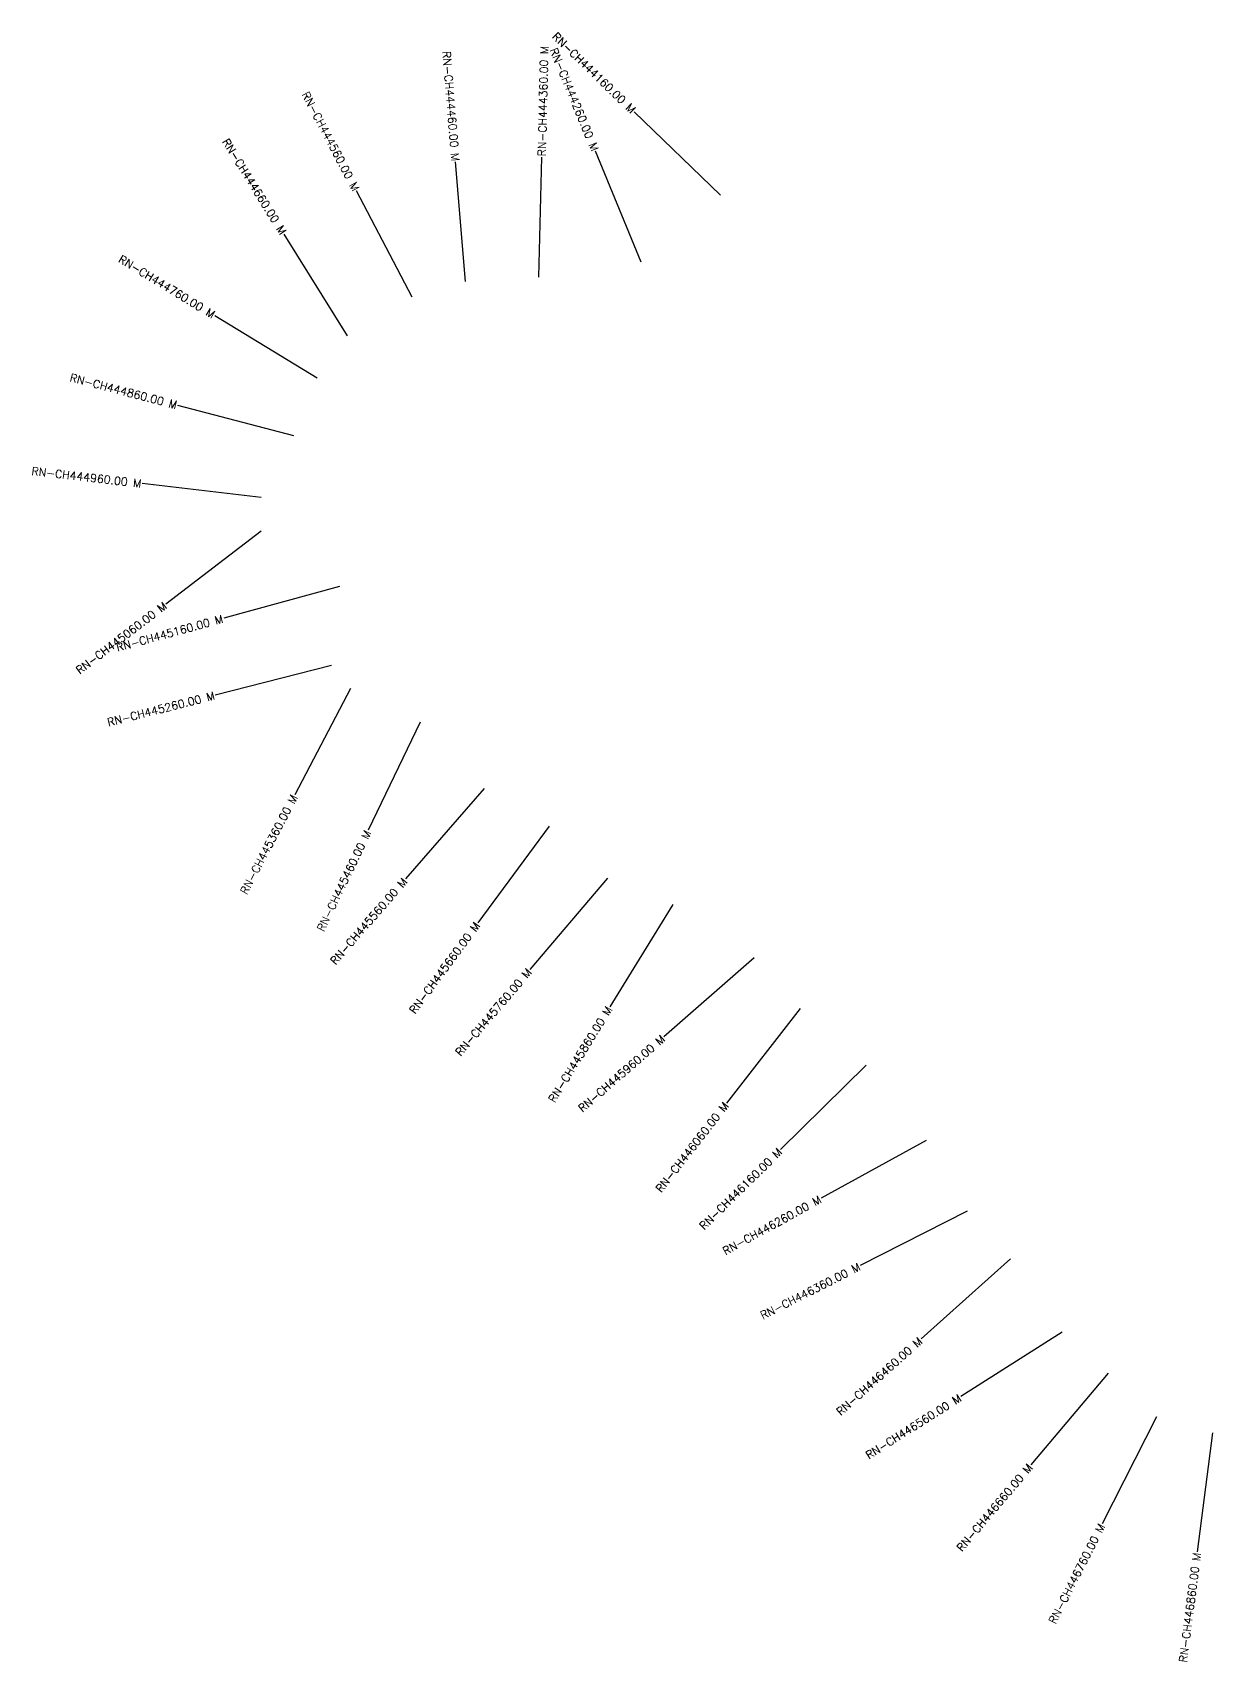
# Model space of a CAD drawing. Header units: metres. Extents: x 310536 to 316795, y 1915226 to 1918016.
# Drawn here: x 310536 to 312011, y 1915496 to 1917531 of the extents above; entities that cross this region are included whole.
import ezdxf
from ezdxf.enums import TextEntityAlignment as Align

# ---------------------------------------------------------------- set-up
doc = ezdxf.new("R2010")
doc.units = ezdxf.units.M
doc.layers.add('CS', color=134, linetype='Continuous')
doc.layers.add('CSMark', color=6, linetype='Continuous')
doc.styles.get("Standard").update_dxf_attribs({"font": 'simplex.shx'})

msp = doc.modelspace()

# ---------------------------------------------------------------- linework, layer by layer
at = {"layer": 'CS'}
for p, q in [((311396.3, 1917328), (311288.5, 1917432.3)), ((311297.3, 1917244.3), (311240.2, 1917383)), ((311077.6, 1917220.2), (311065.1, 1917369.7)), ((311169.3, 1917225.7), (311172.9, 1917375.7)), ((311011.1, 1917200.6), (310941.5, 1917333.4)), ((310930.1, 1917152.3), (310850.7, 1917279.6)), ((310892.3, 1917099.5), (310764.1, 1917177.4)), ((310863, 1917027.4), (310717.9, 1917065.5)), ((310822.3, 1916950.5), (310673.3, 1916967.7)), ((310822.2, 1916908.1), (310703, 1916817.2)), ((310920, 1916839), (310775.3, 1916799.4)), ((310910, 1916740.4), (310764.6, 1916703.4)), ((310933.9, 1916711.6), (310864.3, 1916578.8)), ((311020.9, 1916669.8), (310956, 1916534.5)), ((311101, 1916586.8), (311002.5, 1916473.7)), ((311182, 1916539.6), (311093, 1916418.9)), ((311255.2, 1916474.6), (311157.9, 1916360.5)), ((311336.9, 1916441.6), (311257.9, 1916314.1)), ((311438.5, 1916375), (311325.5, 1916276.4)), ((311496.1, 1916312), (311403.9, 1916193.7)), ((311578.3, 1916240.9), (311471.5, 1916135.6)), ((311653.4, 1916147), (311522, 1916074.7)), ((311704.7, 1916058.6), (311571, 1915990.5)), ((311758.9, 1915998.9), (311647.1, 1915898.9)), ((311823.4, 1915907.2), (311696.7, 1915826.8)), ((311881, 1915856.3), (311784.2, 1915741.7)), ((311941.5, 1915801.6), (311873.5, 1915667.9)), ((312011.3, 1915781.5), (311992.2, 1915632.7))]:
    msp.add_line(p, q, dxfattribs=at)

# ---------------------------------------------------------------- texts
at = {"layer": 'CSMark'}
for s, rotation, p in [('RN-CH444160.00 M', 315.9537, (311287.8, 1917433)), ('RN-CH444460.00 M', 274.7544, (311065.1, 1917370.7)), ('RN-CH444260.00 M', 292.3679, (311239.8, 1917383.9)), ('RN-CH444560.00 M', 297.662, (310941, 1917334.3)), ('RN-CH444660.00 M', 301.942, (310850.2, 1917280.4)), ('RN-CH444760.00 M', 328.7214, (310763.2, 1917177.9)), ('RN-CH444860.00 M', 345.3027, (310716.9, 1917065.7)), ('RN-CH444960.00 M', 353.4138, (310672.3, 1916967.8)), ('RN-CH445060.00 M', 37.3214, (310702.2, 1916816.6)), ('RN-CH445160.00 M', 15.3224, (310774.3, 1916799.1)), ('RN-CH445260.00 M', 14.2898, (310763.7, 1916703.1)), ('RN-CH445360.00 M', 62.3423, (310863.8, 1916577.9)), ('RN-CH445460.00 M', 64.3713, (310955.6, 1916533.6)), ('RN-CH445560.00 M', 48.9619, (311001.9, 1916472.9)), ('RN-CH445660.00 M', 53.5858, (311092.4, 1916418.1)), ('RN-CH445760.00 M', 49.5574, (311157.3, 1916359.7)), ('RN-CH445860.00 M', 58.2316, (311257.4, 1916313.2)), ('RN-CH445960.00 M', 41.0706, (311324.7, 1916275.8)), ('RN-CH446060.00 M', 52.0854, (311403.3, 1916192.9)), ('RN-CH446160.00 M', 44.5896, (311470.8, 1916134.9)), ('RN-CH446260.00 M', 28.8373, (311521.1, 1916074.2)), ('RN-CH446360.00 M', 27.0058, (311570.1, 1915990)), ('RN-CH446460.00 M', 41.8275, (311646.3, 1915898.2)), ('RN-CH446560.00 M', 32.3875, (311695.8, 1915826.3)), ('RN-CH446660.00 M', 49.8135, (311783.5, 1915740.9)), ('RN-CH446760.00 M', 63.0554, (311873.1, 1915667)), ('RN-CH446860.00 M', 82.6657, (311992, 1915631.7))]:
    msp.add_text(s, height=10, rotation=rotation, dxfattribs=at).set_placement(p, align=Align.MIDDLE_RIGHT)
msp.add_text('RN-CH444360.00 M', height=10, rotation=88.6325, dxfattribs=at).set_placement((311172.9, 1917376.7), align=Align.MIDDLE_LEFT)

doc.saveas('drawing.dxf')
